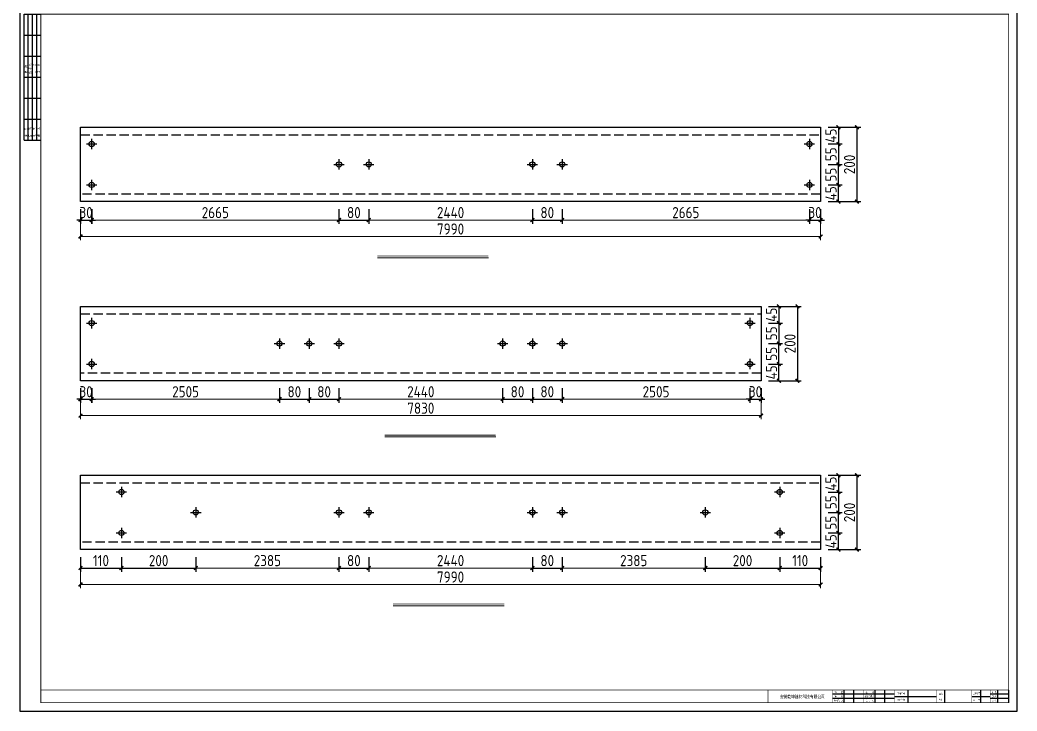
# Model space of a CAD drawing. Extents: x -196983 to 471790, y -783661 to 190401.
# Drawn here: x -40893 to -14082, y -111970 to -93386 of the extents above; entities that cross this region are included whole.
import ezdxf

# ---------------------------------------------------------------- set-up
doc = ezdxf.new("R2010")
doc.units = 0
doc.header["$LTSCALE"] = 1000
doc.header["$MEASUREMENT"] = 0
doc.linetypes.add('DASH', pattern=[0.35, 0.25, -0.1])
doc.layers.add('_TCH_MASK', color=7, linetype='Continuous')
doc.layers.add('PUB_TITLE', color=4, linetype='Continuous')
doc.styles.get("Standard").update_dxf_attribs({"font": 'gbenor.shx', "bigfont": 'gbcbig.shx'})
doc.styles.add('图框', font='')
doc.styles.get('图框').set_extended_font_data('SimSun')
doc.dimstyles.get("Standard").update_dxf_attribs({"dimscale": 100, "dimtxt": 3.5, "dimasz": 1, "dimexe": 2.5, "dimexo": 3, "dimgap": 1.5, "dimtad": 1, "dimdec": 0, "dimzin": 0, "dimdsep": 46, "dimtxsty": 'Standard', "dimblk": 'ARCHTICK', "dimcen": 0.09, "dimadec": 0, "dimazin": 0, "dimtfac": 1, "dimtdec": 0, "dimtix": 1, "dimtmove": 2, "dimatfit": 3, "dimfxl": 1, "dimtolj": 1, "dimtzin": 0, "dimarcsym": 0})

# ---------------------------------------------------------------- blocks, each defined once
blk = doc.blocks.new('_ArchTick')
at = {"color": 0, "linetype": 'ByBlock', "const_width": 0.4}
blk.add_lwpolyline([(-0.5, -0.5), (0.5, 0.5)], dxfattribs=at)
blk = doc.blocks.new('*D674')
at = {"layer": '_TCH_MASK', "color": 0, "lineweight": -2}
for p, q in [((-39264, -98472), (-39264, -98867)), ((-38964, -98472), (-38964, -98867)), ((-39264, -98767), (-39364, -98767)), ((-39264, -98767), (-38964, -98767)), ((-38964, -98767), (-38864, -98767))]:
    blk.add_line(p, q, dxfattribs=at)
at = {"layer": 'Defpoints', "color": 0}
for p in [(-39264, -98272), (-38964, -98272), (-38964, -98767)]:
    blk.add_point(p, dxfattribs=at)
at = {"layer": '_TCH_MASK', "color": 0, "lineweight": -2, "xscale": 100, "yscale": 100, "zscale": 100}
blk.add_blockref('_ArchTick', (-39264, -98767), dxfattribs=at)
at = {"layer": '_TCH_MASK', "color": 0, "lineweight": -2, "xscale": 100, "yscale": 100, "zscale": 100, "rotation": 180}
blk.add_blockref('_ArchTick', (-38964, -98767), dxfattribs=at)
at = {"layer": '_TCH_MASK', "color": 0, "lineweight": 15, "insert": (-39114, -98567), "char_height": 300, "attachment_point": 5}
blk.add_mtext('\\A1;30', dxfattribs=at)
blk = doc.blocks.new('*D675')
at = {"layer": '_TCH_MASK', "color": 0, "lineweight": -2}
for p, q in [((-32314, -98472), (-32314, -98867)), ((-31514, -98472), (-31514, -98867)), ((-32314, -98767), (-31514, -98767))]:
    blk.add_line(p, q, dxfattribs=at)
at = {"layer": 'Defpoints', "color": 0}
for p in [(-32314, -98272), (-31514, -98272), (-31514, -98767)]:
    blk.add_point(p, dxfattribs=at)
at = {"layer": '_TCH_MASK', "color": 0, "lineweight": -2, "xscale": 100, "yscale": 100, "zscale": 100, "rotation": 180}
blk.add_blockref('_ArchTick', (-32314, -98767), dxfattribs=at)
at = {"layer": '_TCH_MASK', "color": 0, "lineweight": -2, "xscale": 100, "yscale": 100, "zscale": 100}
blk.add_blockref('_ArchTick', (-31514, -98767), dxfattribs=at)
at = {"layer": '_TCH_MASK', "color": 0, "lineweight": 15, "insert": (-31914, -98567), "char_height": 300, "attachment_point": 5}
blk.add_mtext('\\A1;80', dxfattribs=at)
blk = doc.blocks.new('*D676')
at = {"layer": '_TCH_MASK', "color": 0, "lineweight": -2}
for p, q in [((-27114, -98472), (-27114, -98867)), ((-26314, -98472), (-26314, -98867)), ((-27114, -98767), (-26314, -98767))]:
    blk.add_line(p, q, dxfattribs=at)
at = {"layer": 'Defpoints', "color": 0}
for p in [(-27114, -98272), (-26314, -98272), (-26314, -98767)]:
    blk.add_point(p, dxfattribs=at)
at = {"layer": '_TCH_MASK', "color": 0, "lineweight": -2, "xscale": 100, "yscale": 100, "zscale": 100, "rotation": 180}
blk.add_blockref('_ArchTick', (-27114, -98767), dxfattribs=at)
at = {"layer": '_TCH_MASK', "color": 0, "lineweight": -2, "xscale": 100, "yscale": 100, "zscale": 100}
blk.add_blockref('_ArchTick', (-26314, -98767), dxfattribs=at)
at = {"layer": '_TCH_MASK', "color": 0, "lineweight": 15, "insert": (-26714, -98567), "char_height": 300, "attachment_point": 5}
blk.add_mtext('\\A1;80', dxfattribs=at)
blk = doc.blocks.new('*D677')
at = {"layer": '_TCH_MASK', "color": 0, "lineweight": -2}
for p, q in [((-19664, -98472), (-19664, -98867)), ((-19364, -98472), (-19364, -98867)), ((-19664, -98767), (-19764, -98767)), ((-19664, -98767), (-19364, -98767)), ((-19364, -98767), (-19264, -98767))]:
    blk.add_line(p, q, dxfattribs=at)
at = {"layer": 'Defpoints', "color": 0}
for p in [(-19664, -98272), (-19364, -98272), (-19364, -98767)]:
    blk.add_point(p, dxfattribs=at)
at = {"layer": '_TCH_MASK', "color": 0, "lineweight": -2, "xscale": 100, "yscale": 100, "zscale": 100}
blk.add_blockref('_ArchTick', (-19664, -98767), dxfattribs=at)
at = {"layer": '_TCH_MASK', "color": 0, "lineweight": -2, "xscale": 100, "yscale": 100, "zscale": 100, "rotation": 180}
blk.add_blockref('_ArchTick', (-19364, -98767), dxfattribs=at)
at = {"layer": '_TCH_MASK', "color": 0, "lineweight": 15, "insert": (-19514, -98567), "char_height": 300, "attachment_point": 5}
blk.add_mtext('\\A1;30', dxfattribs=at)
blk = doc.blocks.new('*D573')
at = {"layer": '_TCH_MASK', "color": 0, "lineweight": -2}
for p, q in [((-19164, -97822), (-18786, -97822)), ((-18886, -98272), (-18886, -97822)), ((-19164, -98272), (-18786, -98272))]:
    blk.add_line(p, q, dxfattribs=at)
at = {"layer": 'Defpoints', "color": 0}
for p in [(-19364, -97822), (-18886, -97822), (-19364, -98272)]:
    blk.add_point(p, dxfattribs=at)
at = {"layer": '_TCH_MASK', "color": 0, "lineweight": -2, "xscale": 100, "yscale": 100, "zscale": 100}
for p, rotation in [((-18886, -97822), 90), ((-18886, -98272), 270)]:
    blk.add_blockref('_ArchTick', p, dxfattribs=dict(at, rotation=rotation))
at = {"layer": '_TCH_MASK', "color": 0, "lineweight": 15, "insert": (-19086, -98047), "char_height": 300, "attachment_point": 5, "rotation": 90}
blk.add_mtext('\\A1;45', dxfattribs=at)
blk = doc.blocks.new('*D678')
at = {"layer": '_TCH_MASK', "color": 0, "lineweight": -2}
for p, q in [((-19164, -97272), (-18786, -97272)), ((-18886, -97822), (-18886, -97272)), ((-19164, -97822), (-18786, -97822))]:
    blk.add_line(p, q, dxfattribs=at)
at = {"layer": 'Defpoints', "color": 0}
for p in [(-19364, -97272), (-18886, -97272), (-19364, -97822)]:
    blk.add_point(p, dxfattribs=at)
at = {"layer": '_TCH_MASK', "color": 0, "lineweight": -2, "xscale": 100, "yscale": 100, "zscale": 100}
for p, rotation in [((-18886, -97272), 90), ((-18886, -97822), 270)]:
    blk.add_blockref('_ArchTick', p, dxfattribs=dict(at, rotation=rotation))
at = {"layer": '_TCH_MASK', "color": 0, "lineweight": 15, "insert": (-19086, -97547), "char_height": 300, "attachment_point": 5, "rotation": 90}
blk.add_mtext('\\A1;55', dxfattribs=at)
blk = doc.blocks.new('*D574')
at = {"layer": '_TCH_MASK', "color": 0, "lineweight": -2}
for p, q in [((-19164, -96272), (-18786, -96272)), ((-18886, -96272), (-18886, -96722)), ((-19164, -96722), (-18786, -96722))]:
    blk.add_line(p, q, dxfattribs=at)
at = {"layer": 'Defpoints', "color": 0}
for p in [(-19364, -96272), (-19364, -96722), (-18886, -96722)]:
    blk.add_point(p, dxfattribs=at)
at = {"layer": '_TCH_MASK', "color": 0, "lineweight": -2, "xscale": 100, "yscale": 100, "zscale": 100}
for p, rotation in [((-18886, -96272), 90), ((-18886, -96722), 270)]:
    blk.add_blockref('_ArchTick', p, dxfattribs=dict(at, rotation=rotation))
at = {"layer": '_TCH_MASK', "color": 0, "lineweight": 15, "insert": (-19086, -96497), "char_height": 300, "attachment_point": 5, "rotation": 90}
blk.add_mtext('\\A1;45', dxfattribs=at)
blk = doc.blocks.new('*D575')
at = {"layer": '_TCH_MASK', "color": 0, "lineweight": -2}
for p, q in [((-19164, -96722), (-18786, -96722)), ((-18886, -96722), (-18886, -97272)), ((-19164, -97272), (-18786, -97272))]:
    blk.add_line(p, q, dxfattribs=at)
at = {"layer": 'Defpoints', "color": 0}
for p in [(-19364, -96722), (-19364, -97272), (-18886, -97272)]:
    blk.add_point(p, dxfattribs=at)
at = {"layer": '_TCH_MASK', "color": 0, "lineweight": -2, "xscale": 100, "yscale": 100, "zscale": 100}
for p, rotation in [((-18886, -96722), 90), ((-18886, -97272), 270)]:
    blk.add_blockref('_ArchTick', p, dxfattribs=dict(at, rotation=rotation))
at = {"layer": '_TCH_MASK', "color": 0, "lineweight": 15, "insert": (-19086, -96997), "char_height": 300, "attachment_point": 5, "rotation": 90}
blk.add_mtext('\\A1;55', dxfattribs=at)
blk = doc.blocks.new('*D679')
at = {"layer": '_TCH_MASK', "color": 0, "lineweight": -2}
for p, q in [((-19164, -96272), (-18287, -96272)), ((-18387, -96272), (-18387, -98272)), ((-19164, -98272), (-18287, -98272))]:
    blk.add_line(p, q, dxfattribs=at)
at = {"layer": 'Defpoints', "color": 0}
for p in [(-19364, -96272), (-19364, -98272), (-18387, -98272)]:
    blk.add_point(p, dxfattribs=at)
at = {"layer": '_TCH_MASK', "color": 0, "lineweight": -2, "xscale": 100, "yscale": 100, "zscale": 100}
for p, rotation in [((-18387, -96272), 90), ((-18387, -98272), 270)]:
    blk.add_blockref('_ArchTick', p, dxfattribs=dict(at, rotation=rotation))
at = {"layer": '_TCH_MASK', "color": 0, "lineweight": 15, "insert": (-18587, -97272), "char_height": 300, "attachment_point": 5, "rotation": 90}
blk.add_mtext('\\A1;200', dxfattribs=at)
blk = doc.blocks.new('*D680')
at = {"layer": '_TCH_MASK', "color": 0, "lineweight": -2}
for p, q in [((-39264, -103289), (-39264, -103684)), ((-38964, -103289), (-38964, -103684)), ((-39264, -103584), (-39364, -103584)), ((-39264, -103584), (-38964, -103584)), ((-38964, -103584), (-38864, -103584))]:
    blk.add_line(p, q, dxfattribs=at)
at = {"layer": 'Defpoints', "color": 0}
for p in [(-39264, -103089), (-38964, -103089), (-38964, -103584)]:
    blk.add_point(p, dxfattribs=at)
at = {"layer": '_TCH_MASK', "color": 0, "lineweight": -2, "xscale": 100, "yscale": 100, "zscale": 100}
blk.add_blockref('_ArchTick', (-39264, -103584), dxfattribs=at)
at = {"layer": '_TCH_MASK', "color": 0, "lineweight": -2, "xscale": 100, "yscale": 100, "zscale": 100, "rotation": 180}
blk.add_blockref('_ArchTick', (-38964, -103584), dxfattribs=at)
at = {"layer": '_TCH_MASK', "color": 0, "lineweight": 15, "insert": (-39114, -103384), "char_height": 300, "attachment_point": 5}
blk.add_mtext('\\A1;30', dxfattribs=at)
blk = doc.blocks.new('*D681')
at = {"layer": '_TCH_MASK', "color": 0, "lineweight": -2}
for p, q in [((-33114, -103289), (-33114, -103684)), ((-32314, -103289), (-32314, -103684)), ((-33114, -103584), (-32314, -103584))]:
    blk.add_line(p, q, dxfattribs=at)
at = {"layer": 'Defpoints', "color": 0}
for p in [(-33114, -103089), (-32314, -103089), (-32314, -103584)]:
    blk.add_point(p, dxfattribs=at)
at = {"layer": '_TCH_MASK', "color": 0, "lineweight": -2, "xscale": 100, "yscale": 100, "zscale": 100, "rotation": 180}
blk.add_blockref('_ArchTick', (-33114, -103584), dxfattribs=at)
at = {"layer": '_TCH_MASK', "color": 0, "lineweight": -2, "xscale": 100, "yscale": 100, "zscale": 100}
blk.add_blockref('_ArchTick', (-32314, -103584), dxfattribs=at)
at = {"layer": '_TCH_MASK', "color": 0, "lineweight": 15, "insert": (-32714, -103384), "char_height": 300, "attachment_point": 5}
blk.add_mtext('\\A1;80', dxfattribs=at)
blk = doc.blocks.new('*D682')
at = {"layer": '_TCH_MASK', "color": 0, "lineweight": -2}
for p, q in [((-27914, -103289), (-27914, -103684)), ((-27114, -103289), (-27114, -103684)), ((-27914, -103584), (-27114, -103584))]:
    blk.add_line(p, q, dxfattribs=at)
at = {"layer": 'Defpoints', "color": 0}
for p in [(-27914, -103089), (-27114, -103089), (-27114, -103584)]:
    blk.add_point(p, dxfattribs=at)
at = {"layer": '_TCH_MASK', "color": 0, "lineweight": -2, "xscale": 100, "yscale": 100, "zscale": 100, "rotation": 180}
blk.add_blockref('_ArchTick', (-27914, -103584), dxfattribs=at)
at = {"layer": '_TCH_MASK', "color": 0, "lineweight": -2, "xscale": 100, "yscale": 100, "zscale": 100}
blk.add_blockref('_ArchTick', (-27114, -103584), dxfattribs=at)
at = {"layer": '_TCH_MASK', "color": 0, "lineweight": 15, "insert": (-27514, -103384), "char_height": 300, "attachment_point": 5}
blk.add_mtext('\\A1;80', dxfattribs=at)
blk = doc.blocks.new('*D683')
at = {"layer": '_TCH_MASK', "color": 0, "lineweight": -2}
for p, q in [((-21264, -103289), (-21264, -103684)), ((-20964, -103289), (-20964, -103684)), ((-21264, -103584), (-21364, -103584)), ((-21264, -103584), (-20964, -103584)), ((-20964, -103584), (-20864, -103584))]:
    blk.add_line(p, q, dxfattribs=at)
at = {"layer": 'Defpoints', "color": 0}
for p in [(-21264, -103089), (-20964, -103089), (-20964, -103584)]:
    blk.add_point(p, dxfattribs=at)
at = {"layer": '_TCH_MASK', "color": 0, "lineweight": -2, "xscale": 100, "yscale": 100, "zscale": 100}
blk.add_blockref('_ArchTick', (-21264, -103584), dxfattribs=at)
at = {"layer": '_TCH_MASK', "color": 0, "lineweight": -2, "xscale": 100, "yscale": 100, "zscale": 100, "rotation": 180}
blk.add_blockref('_ArchTick', (-20964, -103584), dxfattribs=at)
at = {"layer": '_TCH_MASK', "color": 0, "lineweight": 15, "insert": (-21114, -103384), "char_height": 300, "attachment_point": 5}
blk.add_mtext('\\A1;30', dxfattribs=at)
blk = doc.blocks.new('*D576')
at = {"layer": '_TCH_MASK', "color": 0, "lineweight": -2}
for p, q in [((-20764, -102639), (-20386, -102639)), ((-20486, -103089), (-20486, -102639)), ((-20764, -103089), (-20386, -103089))]:
    blk.add_line(p, q, dxfattribs=at)
at = {"layer": 'Defpoints', "color": 0}
for p in [(-20964, -102639), (-20486, -102639), (-20964, -103089)]:
    blk.add_point(p, dxfattribs=at)
at = {"layer": '_TCH_MASK', "color": 0, "lineweight": -2, "xscale": 100, "yscale": 100, "zscale": 100}
for p, rotation in [((-20486, -102639), 90), ((-20486, -103089), 270)]:
    blk.add_blockref('_ArchTick', p, dxfattribs=dict(at, rotation=rotation))
at = {"layer": '_TCH_MASK', "color": 0, "lineweight": 15, "insert": (-20686, -102864), "char_height": 300, "attachment_point": 5, "rotation": 90}
blk.add_mtext('\\A1;45', dxfattribs=at)
blk = doc.blocks.new('*D684')
at = {"layer": '_TCH_MASK', "color": 0, "lineweight": -2}
for p, q in [((-20764, -102089), (-20386, -102089)), ((-20486, -102639), (-20486, -102089)), ((-20764, -102639), (-20386, -102639))]:
    blk.add_line(p, q, dxfattribs=at)
at = {"layer": 'Defpoints', "color": 0}
for p in [(-20964, -102089), (-20486, -102089), (-20964, -102639)]:
    blk.add_point(p, dxfattribs=at)
at = {"layer": '_TCH_MASK', "color": 0, "lineweight": -2, "xscale": 100, "yscale": 100, "zscale": 100}
for p, rotation in [((-20486, -102089), 90), ((-20486, -102639), 270)]:
    blk.add_blockref('_ArchTick', p, dxfattribs=dict(at, rotation=rotation))
at = {"layer": '_TCH_MASK', "color": 0, "lineweight": 15, "insert": (-20686, -102364), "char_height": 300, "attachment_point": 5, "rotation": 90}
blk.add_mtext('\\A1;55', dxfattribs=at)
blk = doc.blocks.new('*D577')
at = {"layer": '_TCH_MASK', "color": 0, "lineweight": -2}
for p, q in [((-20764, -101089), (-20386, -101089)), ((-20486, -101089), (-20486, -101539)), ((-20764, -101539), (-20386, -101539))]:
    blk.add_line(p, q, dxfattribs=at)
at = {"layer": 'Defpoints', "color": 0}
for p in [(-20964, -101089), (-20964, -101539), (-20486, -101539)]:
    blk.add_point(p, dxfattribs=at)
at = {"layer": '_TCH_MASK', "color": 0, "lineweight": -2, "xscale": 100, "yscale": 100, "zscale": 100}
for p, rotation in [((-20486, -101089), 90), ((-20486, -101539), 270)]:
    blk.add_blockref('_ArchTick', p, dxfattribs=dict(at, rotation=rotation))
at = {"layer": '_TCH_MASK', "color": 0, "lineweight": 15, "insert": (-20686, -101314), "char_height": 300, "attachment_point": 5, "rotation": 90}
blk.add_mtext('\\A1;45', dxfattribs=at)
blk = doc.blocks.new('*D578')
at = {"layer": '_TCH_MASK', "color": 0, "lineweight": -2}
for p, q in [((-20764, -101539), (-20386, -101539)), ((-20486, -101539), (-20486, -102089)), ((-20764, -102089), (-20386, -102089))]:
    blk.add_line(p, q, dxfattribs=at)
at = {"layer": 'Defpoints', "color": 0}
for p in [(-20964, -101539), (-20964, -102089), (-20486, -102089)]:
    blk.add_point(p, dxfattribs=at)
at = {"layer": '_TCH_MASK', "color": 0, "lineweight": -2, "xscale": 100, "yscale": 100, "zscale": 100}
for p, rotation in [((-20486, -101539), 90), ((-20486, -102089), 270)]:
    blk.add_blockref('_ArchTick', p, dxfattribs=dict(at, rotation=rotation))
at = {"layer": '_TCH_MASK', "color": 0, "lineweight": 15, "insert": (-20686, -101814), "char_height": 300, "attachment_point": 5, "rotation": 90}
blk.add_mtext('\\A1;55', dxfattribs=at)
blk = doc.blocks.new('*D685')
at = {"layer": '_TCH_MASK', "color": 0, "lineweight": -2}
for p, q in [((-20764, -101089), (-19887, -101089)), ((-19987, -101089), (-19987, -103089)), ((-20764, -103089), (-19887, -103089))]:
    blk.add_line(p, q, dxfattribs=at)
at = {"layer": 'Defpoints', "color": 0}
for p in [(-20964, -101089), (-20964, -103089), (-19987, -103089)]:
    blk.add_point(p, dxfattribs=at)
at = {"layer": '_TCH_MASK', "color": 0, "lineweight": -2, "xscale": 100, "yscale": 100, "zscale": 100}
for p, rotation in [((-19987, -101089), 90), ((-19987, -103089), 270)]:
    blk.add_blockref('_ArchTick', p, dxfattribs=dict(at, rotation=rotation))
at = {"layer": '_TCH_MASK', "color": 0, "lineweight": 15, "insert": (-20187, -102089), "char_height": 300, "attachment_point": 5, "rotation": 90}
blk.add_mtext('\\A1;200', dxfattribs=at)
blk = doc.blocks.new('*D686')
at = {"layer": '_TCH_MASK', "color": 0, "lineweight": -2}
for p, q in [((-39264, -107830), (-39264, -108225)), ((-38164, -107830), (-38164, -108225)), ((-39264, -108125), (-38164, -108125))]:
    blk.add_line(p, q, dxfattribs=at)
at = {"layer": 'Defpoints', "color": 0}
for p in [(-39264, -107630), (-38164, -107630), (-38164, -108125)]:
    blk.add_point(p, dxfattribs=at)
at = {"layer": '_TCH_MASK', "color": 0, "lineweight": -2, "xscale": 100, "yscale": 100, "zscale": 100, "rotation": 180}
blk.add_blockref('_ArchTick', (-39264, -108125), dxfattribs=at)
at = {"layer": '_TCH_MASK', "color": 0, "lineweight": -2, "xscale": 100, "yscale": 100, "zscale": 100}
blk.add_blockref('_ArchTick', (-38164, -108125), dxfattribs=at)
at = {"layer": '_TCH_MASK', "color": 0, "lineweight": 15, "insert": (-38714, -107925), "char_height": 300, "attachment_point": 5}
blk.add_mtext('\\A1;110', dxfattribs=at)
blk = doc.blocks.new('*D687')
at = {"layer": '_TCH_MASK', "color": 0, "lineweight": -2}
for p, q in [((-38164, -107830), (-38164, -108225)), ((-36164, -107830), (-36164, -108225)), ((-38164, -108125), (-36164, -108125))]:
    blk.add_line(p, q, dxfattribs=at)
at = {"layer": 'Defpoints', "color": 0}
for p in [(-38164, -107630), (-36164, -107630), (-36164, -108125)]:
    blk.add_point(p, dxfattribs=at)
at = {"layer": '_TCH_MASK', "color": 0, "lineweight": -2, "xscale": 100, "yscale": 100, "zscale": 100, "rotation": 180}
blk.add_blockref('_ArchTick', (-38164, -108125), dxfattribs=at)
at = {"layer": '_TCH_MASK', "color": 0, "lineweight": -2, "xscale": 100, "yscale": 100, "zscale": 100}
blk.add_blockref('_ArchTick', (-36164, -108125), dxfattribs=at)
at = {"layer": '_TCH_MASK', "color": 0, "lineweight": 15, "insert": (-37164, -107925), "char_height": 300, "attachment_point": 5}
blk.add_mtext('\\A1;200', dxfattribs=at)
blk = doc.blocks.new('*D688')
at = {"layer": '_TCH_MASK', "color": 0, "lineweight": -2}
for p, q in [((-32314, -107830), (-32314, -108225)), ((-31514, -107830), (-31514, -108225)), ((-32314, -108125), (-31514, -108125))]:
    blk.add_line(p, q, dxfattribs=at)
at = {"layer": 'Defpoints', "color": 0}
for p in [(-32314, -107630), (-31514, -107630), (-31514, -108125)]:
    blk.add_point(p, dxfattribs=at)
at = {"layer": '_TCH_MASK', "color": 0, "lineweight": -2, "xscale": 100, "yscale": 100, "zscale": 100, "rotation": 180}
blk.add_blockref('_ArchTick', (-32314, -108125), dxfattribs=at)
at = {"layer": '_TCH_MASK', "color": 0, "lineweight": -2, "xscale": 100, "yscale": 100, "zscale": 100}
blk.add_blockref('_ArchTick', (-31514, -108125), dxfattribs=at)
at = {"layer": '_TCH_MASK', "color": 0, "lineweight": 15, "insert": (-31914, -107925), "char_height": 300, "attachment_point": 5}
blk.add_mtext('\\A1;80', dxfattribs=at)
blk = doc.blocks.new('*D689')
at = {"layer": '_TCH_MASK', "color": 0, "lineweight": -2}
for p, q in [((-27114, -107830), (-27114, -108225)), ((-26314, -107830), (-26314, -108225)), ((-27114, -108125), (-26314, -108125))]:
    blk.add_line(p, q, dxfattribs=at)
at = {"layer": 'Defpoints', "color": 0}
for p in [(-27114, -107630), (-26314, -107630), (-26314, -108125)]:
    blk.add_point(p, dxfattribs=at)
at = {"layer": '_TCH_MASK', "color": 0, "lineweight": -2, "xscale": 100, "yscale": 100, "zscale": 100, "rotation": 180}
blk.add_blockref('_ArchTick', (-27114, -108125), dxfattribs=at)
at = {"layer": '_TCH_MASK', "color": 0, "lineweight": -2, "xscale": 100, "yscale": 100, "zscale": 100}
blk.add_blockref('_ArchTick', (-26314, -108125), dxfattribs=at)
at = {"layer": '_TCH_MASK', "color": 0, "lineweight": 15, "insert": (-26714, -107925), "char_height": 300, "attachment_point": 5}
blk.add_mtext('\\A1;80', dxfattribs=at)
blk = doc.blocks.new('*D690')
at = {"layer": '_TCH_MASK', "color": 0, "lineweight": -2}
for p, q in [((-22464, -107830), (-22464, -108225)), ((-20464, -107830), (-20464, -108225)), ((-22464, -108125), (-20464, -108125))]:
    blk.add_line(p, q, dxfattribs=at)
at = {"layer": 'Defpoints', "color": 0}
for p in [(-22464, -107630), (-20464, -107630), (-20464, -108125)]:
    blk.add_point(p, dxfattribs=at)
at = {"layer": '_TCH_MASK', "color": 0, "lineweight": -2, "xscale": 100, "yscale": 100, "zscale": 100, "rotation": 180}
blk.add_blockref('_ArchTick', (-22464, -108125), dxfattribs=at)
at = {"layer": '_TCH_MASK', "color": 0, "lineweight": -2, "xscale": 100, "yscale": 100, "zscale": 100}
blk.add_blockref('_ArchTick', (-20464, -108125), dxfattribs=at)
at = {"layer": '_TCH_MASK', "color": 0, "lineweight": 15, "insert": (-21464, -107925), "char_height": 300, "attachment_point": 5}
blk.add_mtext('\\A1;200', dxfattribs=at)
blk = doc.blocks.new('*D691')
at = {"layer": '_TCH_MASK', "color": 0, "lineweight": -2}
for p, q in [((-20464, -107830), (-20464, -108225)), ((-19364, -107830), (-19364, -108225)), ((-20464, -108125), (-19364, -108125))]:
    blk.add_line(p, q, dxfattribs=at)
at = {"layer": 'Defpoints', "color": 0}
for p in [(-20464, -107630), (-19364, -107630), (-19364, -108125)]:
    blk.add_point(p, dxfattribs=at)
at = {"layer": '_TCH_MASK', "color": 0, "lineweight": -2, "xscale": 100, "yscale": 100, "zscale": 100, "rotation": 180}
blk.add_blockref('_ArchTick', (-20464, -108125), dxfattribs=at)
at = {"layer": '_TCH_MASK', "color": 0, "lineweight": -2, "xscale": 100, "yscale": 100, "zscale": 100}
blk.add_blockref('_ArchTick', (-19364, -108125), dxfattribs=at)
at = {"layer": '_TCH_MASK', "color": 0, "lineweight": 15, "insert": (-19914, -107925), "char_height": 300, "attachment_point": 5}
blk.add_mtext('\\A1;110', dxfattribs=at)
blk = doc.blocks.new('*D579')
at = {"layer": '_TCH_MASK', "color": 0, "lineweight": -2}
for p, q in [((-19164, -107180), (-18786, -107180)), ((-18886, -107630), (-18886, -107180)), ((-19164, -107630), (-18786, -107630))]:
    blk.add_line(p, q, dxfattribs=at)
at = {"layer": 'Defpoints', "color": 0}
for p in [(-19364, -107180), (-18886, -107180), (-19364, -107630)]:
    blk.add_point(p, dxfattribs=at)
at = {"layer": '_TCH_MASK', "color": 0, "lineweight": -2, "xscale": 100, "yscale": 100, "zscale": 100}
for p, rotation in [((-18886, -107180), 90), ((-18886, -107630), 270)]:
    blk.add_blockref('_ArchTick', p, dxfattribs=dict(at, rotation=rotation))
at = {"layer": '_TCH_MASK', "color": 0, "lineweight": 15, "insert": (-19086, -107405), "char_height": 300, "attachment_point": 5, "rotation": 90}
blk.add_mtext('\\A1;45', dxfattribs=at)
blk = doc.blocks.new('*D692')
at = {"layer": '_TCH_MASK', "color": 0, "lineweight": -2}
for p, q in [((-19164, -106630), (-18786, -106630)), ((-18886, -107180), (-18886, -106630)), ((-19164, -107180), (-18786, -107180))]:
    blk.add_line(p, q, dxfattribs=at)
at = {"layer": 'Defpoints', "color": 0}
for p in [(-19364, -106630), (-18886, -106630), (-19364, -107180)]:
    blk.add_point(p, dxfattribs=at)
at = {"layer": '_TCH_MASK', "color": 0, "lineweight": -2, "xscale": 100, "yscale": 100, "zscale": 100}
for p, rotation in [((-18886, -106630), 90), ((-18886, -107180), 270)]:
    blk.add_blockref('_ArchTick', p, dxfattribs=dict(at, rotation=rotation))
at = {"layer": '_TCH_MASK', "color": 0, "lineweight": 15, "insert": (-19086, -106905), "char_height": 300, "attachment_point": 5, "rotation": 90}
blk.add_mtext('\\A1;55', dxfattribs=at)
blk = doc.blocks.new('*D580')
at = {"layer": '_TCH_MASK', "color": 0, "lineweight": -2}
for p, q in [((-19164, -105630), (-18786, -105630)), ((-18886, -105630), (-18886, -106080)), ((-19164, -106080), (-18786, -106080))]:
    blk.add_line(p, q, dxfattribs=at)
at = {"layer": 'Defpoints', "color": 0}
for p in [(-19364, -105630), (-19364, -106080), (-18886, -106080)]:
    blk.add_point(p, dxfattribs=at)
at = {"layer": '_TCH_MASK', "color": 0, "lineweight": -2, "xscale": 100, "yscale": 100, "zscale": 100}
for p, rotation in [((-18886, -105630), 90), ((-18886, -106080), 270)]:
    blk.add_blockref('_ArchTick', p, dxfattribs=dict(at, rotation=rotation))
at = {"layer": '_TCH_MASK', "color": 0, "lineweight": 15, "insert": (-19086, -105855), "char_height": 300, "attachment_point": 5, "rotation": 90}
blk.add_mtext('\\A1;45', dxfattribs=at)
blk = doc.blocks.new('*D581')
at = {"layer": '_TCH_MASK', "color": 0, "lineweight": -2}
for p, q in [((-19164, -106080), (-18786, -106080)), ((-18886, -106080), (-18886, -106630)), ((-19164, -106630), (-18786, -106630))]:
    blk.add_line(p, q, dxfattribs=at)
at = {"layer": 'Defpoints', "color": 0}
for p in [(-19364, -106080), (-19364, -106630), (-18886, -106630)]:
    blk.add_point(p, dxfattribs=at)
at = {"layer": '_TCH_MASK', "color": 0, "lineweight": -2, "xscale": 100, "yscale": 100, "zscale": 100}
for p, rotation in [((-18886, -106080), 90), ((-18886, -106630), 270)]:
    blk.add_blockref('_ArchTick', p, dxfattribs=dict(at, rotation=rotation))
at = {"layer": '_TCH_MASK', "color": 0, "lineweight": 15, "insert": (-19086, -106355), "char_height": 300, "attachment_point": 5, "rotation": 90}
blk.add_mtext('\\A1;55', dxfattribs=at)
blk = doc.blocks.new('*D693')
at = {"layer": '_TCH_MASK', "color": 0, "lineweight": -2}
for p, q in [((-19164, -105630), (-18287, -105630)), ((-18387, -105630), (-18387, -107630)), ((-19164, -107630), (-18287, -107630))]:
    blk.add_line(p, q, dxfattribs=at)
at = {"layer": 'Defpoints', "color": 0}
for p in [(-19364, -105630), (-19364, -107630), (-18387, -107630)]:
    blk.add_point(p, dxfattribs=at)
at = {"layer": '_TCH_MASK', "color": 0, "lineweight": -2, "xscale": 100, "yscale": 100, "zscale": 100}
for p, rotation in [((-18387, -105630), 90), ((-18387, -107630), 270)]:
    blk.add_blockref('_ArchTick', p, dxfattribs=dict(at, rotation=rotation))
at = {"layer": '_TCH_MASK', "color": 0, "lineweight": 15, "insert": (-18587, -106630), "char_height": 300, "attachment_point": 5, "rotation": 90}
blk.add_mtext('\\A1;200', dxfattribs=at)
blk = doc.blocks.new('*D582')
at = {"layer": '_TCH_MASK', "color": 0, "lineweight": -2}
for p, q in [((-33914, -103289), (-33914, -103684)), ((-33114, -103289), (-33114, -103684)), ((-33914, -103584), (-33114, -103584))]:
    blk.add_line(p, q, dxfattribs=at)
at = {"layer": 'Defpoints', "color": 0}
for p in [(-33914, -103089), (-33114, -103089), (-33114, -103584)]:
    blk.add_point(p, dxfattribs=at)
at = {"layer": '_TCH_MASK', "color": 0, "lineweight": -2, "xscale": 100, "yscale": 100, "zscale": 100, "rotation": 180}
blk.add_blockref('_ArchTick', (-33914, -103584), dxfattribs=at)
at = {"layer": '_TCH_MASK', "color": 0, "lineweight": -2, "xscale": 100, "yscale": 100, "zscale": 100}
blk.add_blockref('_ArchTick', (-33114, -103584), dxfattribs=at)
at = {"layer": '_TCH_MASK', "color": 0, "lineweight": 15, "insert": (-33514, -103384), "char_height": 300, "attachment_point": 5}
blk.add_mtext('\\A1;80', dxfattribs=at)
blk = doc.blocks.new('*D583')
at = {"layer": '_TCH_MASK', "color": 0, "lineweight": -2}
for p, q in [((-27114, -103289), (-27114, -103684)), ((-26314, -103289), (-26314, -103684)), ((-27114, -103584), (-26314, -103584))]:
    blk.add_line(p, q, dxfattribs=at)
at = {"layer": 'Defpoints', "color": 0}
for p in [(-27114, -103089), (-26314, -103089), (-26314, -103584)]:
    blk.add_point(p, dxfattribs=at)
at = {"layer": '_TCH_MASK', "color": 0, "lineweight": -2, "xscale": 100, "yscale": 100, "zscale": 100, "rotation": 180}
blk.add_blockref('_ArchTick', (-27114, -103584), dxfattribs=at)
at = {"layer": '_TCH_MASK', "color": 0, "lineweight": -2, "xscale": 100, "yscale": 100, "zscale": 100}
blk.add_blockref('_ArchTick', (-26314, -103584), dxfattribs=at)
at = {"layer": '_TCH_MASK', "color": 0, "lineweight": 15, "insert": (-26714, -103384), "char_height": 300, "attachment_point": 5}
blk.add_mtext('\\A1;80', dxfattribs=at)
blk = doc.blocks.new('$titleblk$00000095')
for p, q in [((-150, 20), (-150, 0)), ((-150, 20), (0, 20)), ((-150, 15), (-75, 15)), ((-125, 20), (-125, 0)), ((-100, 20), (-100, 0)), ((-75, 20), (-75, 0)), ((-75, 20), (-75, 0)), ((-75, 15), (0, 15)), ((-50, 20), (-50, 0)), ((-25, 20), (-25, 0)), ((0, 20), (0, 0)), ((-150, 10), (-75, 10)), ((-150, 5), (-75, 5)), ((-75, 10), (0, 10)), ((-75, 5), (0, 5))]:
    blk.add_line(p, q)
at = {"width": 0.8}
for s, p in [('建   筑', (-146.4, 15.6)), ('结   构', (-146.4, 10.9)), ('给 排 水', (-71, 10.9)), ('暖  通', (-70.3, 15.7)), ('通   讯', (-146.4, 0.9)), ('电   气', (-146.4, 5.6)), ('工   艺', (-70.3, 6.1)), ('自   控', (-70.3, 1.2))]:
    blk.add_text(s, height=3.51, dxfattribs=at).set_placement(p)
blk = doc.blocks.new('新块')
for p, q in [((-8240, 400), (-8240, 1000)), ((-7780, 400), (-7780, 1000)), ((-6760, 400), (-6760, 1000)), ((-6300, 400), (-6300, 1000)), ((-5200, 400), (-5200, 1000)), ((-3440, 400), (-3440, 1000)), ((-1720, 400), (-1720, 1000)), ((-920, 400), (-920, 1000)), ((-400, 400), (-400, 1000)), ((-5840, 800), (-8800, 800)), ((-5840, 600), (-8800, 600)), ((-5840, 700), (-3840, 700)), ((-2160, 700), (-1280, 700)), ((-400, 800), (-1280, 800)), ((-400, 600), (-1280, 600))]:
    blk.add_line(p, q)
for points, const_width in [([(-11880, 400), (-11880, 1000), (-400, 1000)], 32), ([(-8800, 400), (-8800, 1000)], 20), ([(-7320, 400), (-7320, 1000)], 20), ([(-5840, 400), (-5840, 1000)], 20), ([(-3840, 400), (-3840, 1000)], 20), ([(-2160, 400), (-2160, 1000)], 20), ([(-1280, 400), (-1280, 1000)], 20)]:
    blk.add_lwpolyline(points, dxfattribs=dict(const_width=const_width))
at = {"layer": 'PUB_TITLE'}
blk.add_lwpolyline([(-47560, 0), (0, 0), (0, 33640), (-47560, 33640)], close=True, dxfattribs=at)
at = {"layer": 'PUB_TITLE', "const_width": 40}
blk.add_lwpolyline([(-46560, 400), (-400, 400), (-400, 33240), (-46560, 33240)], close=True, dxfattribs=at)
at = {"layer": 'PUB_TITLE', "const_width": 32}
blk.add_lwpolyline([(-400, 1000), (-46560, 1000)], dxfattribs=at)
at = {"layer": 'PUB_TITLE', "xscale": 40, "yscale": 40, "zscale": 40, "rotation": 90}
blk.add_blockref('$titleblk$00000095', (-46560, 33240), dxfattribs=at)
at = {"style": '图框', "width": 0.8}
for s, height, p in [('安徽乾坤建材科技有限公司', 160, (-11315, 604)), ('项目负责人', 80, (-8739, 457)), ('审    核', 80, (-8702, 659)), ('审    定', 80, (-8701, 854)), ('设计负责人', 80, (-7265, 659)), ('校    对', 80, (-7217, 851)), ('设 计 人', 80, (-7213, 457)), ('项目名称', 80, (-5712, 494)), ('工程名称', 80, (-5712, 794)), ('名称', 80, (-3732, 498)), ('图纸', 80, (-3732, 778)), ('工程编号', 80, (-2112, 803)), ('图   号', 80, (-2098, 504)), ('比 例', 80, (-1211, 457)), ('阶 段', 80, (-1205, 851)), ('日 期', 80, (-1212, 659))]:
    blk.add_text(s, height=height, dxfattribs=at).set_placement(p)
for tag, p in [('审定人', (-8147, 838)), ('校对', (-6621, 837)), ('阶段', (-810, 832)), ('项目负责人', (-8228, 444)), ('审核人', (-8147, 641)), ('设计负责人', (-6745, 649)), ('设计人', (-6659, 447)), ('项目名称', (-5026, 479)), ('工程名称', (-5026, 781)), ('图名', (-3347, 649)), ('图号', (-1657, 502)), ('日期', (-905, 632)), ('比例', (-810, 446))]:
    blk.add_attdef(tag, p, '', height=120)

msp = doc.modelspace()

# ---------------------------------------------------------------- linework, layer by layer
at = {"color": 0}
for p, q in [((-39264.2, -96271.8), (-19364.2, -96271.8)), ((-39264.2, -98271.8), (-39264.2, -96271.8)), ((-19364.2, -96271.8), (-19364.2, -98271.8)), ((-19364.2, -98271.8), (-39264.2, -98271.8)), ((-39264.2, -101088.9), (-20964.2, -101088.9)), ((-39264.2, -103088.9), (-39264.2, -101088.9)), ((-20964.2, -101088.9), (-20964.2, -103088.9)), ((-20964.2, -103088.9), (-39264.2, -103088.9)), ((-39264.2, -105629.8), (-19364.2, -105629.8)), ((-39264.2, -107629.8), (-39264.2, -105629.8)), ((-19364.2, -105629.8), (-19364.2, -107629.8)), ((-19364.2, -107629.8), (-39264.2, -107629.8))]:
    msp.add_line(p, q, dxfattribs=at)
at = {"color": 0, "linetype": 'DASH'}
for p, q in [((-39264.2, -96471.8), (-19364.2, -96471.8)), ((-19364.2, -98071.8), (-39264.2, -98071.8)), ((-39264.2, -101288.9), (-20964.2, -101288.9)), ((-20964.2, -102888.9), (-39264.2, -102888.9)), ((-39264.2, -105829.8), (-19364.2, -105829.8)), ((-19364.2, -107429.8), (-39264.2, -107429.8))]:
    msp.add_line(p, q, dxfattribs=at)
at = {"color": 1}
for p, q in [((-39104.2, -96721.8), (-38824.2, -96721.8)), ((-38964.2, -96581.8), (-38964.2, -96861.8)), ((-19804.2, -96721.8), (-19524.2, -96721.8)), ((-19664.2, -96581.8), (-19664.2, -96861.8)), ((-32454.2, -97271.8), (-32174.2, -97271.8)), ((-32314.2, -97131.8), (-32314.2, -97411.8)), ((-31654.2, -97271.8), (-31374.2, -97271.8)), ((-31514.2, -97131.8), (-31514.2, -97411.8)), ((-27254.2, -97271.8), (-26974.2, -97271.8)), ((-27114.2, -97131.8), (-27114.2, -97411.8)), ((-26454.2, -97271.8), (-26174.2, -97271.8)), ((-26314.2, -97131.8), (-26314.2, -97411.8)), ((-39104.2, -97821.8), (-38824.2, -97821.8)), ((-38964.2, -97681.8), (-38964.2, -97961.8)), ((-19804.2, -97821.8), (-19524.2, -97821.8)), ((-19664.2, -97681.8), (-19664.2, -97961.8)), ((-39104.2, -101538.9), (-38824.2, -101538.9)), ((-38964.2, -101398.9), (-38964.2, -101678.9)), ((-21404.2, -101538.9), (-21124.2, -101538.9)), ((-21264.2, -101398.9), (-21264.2, -101678.9)), ((-34054.2, -102088.9), (-33774.2, -102088.9)), ((-33914.2, -101948.9), (-33914.2, -102228.9)), ((-33254.2, -102088.9), (-32974.2, -102088.9)), ((-33114.2, -101948.9), (-33114.2, -102228.9)), ((-32454.2, -102088.9), (-32174.2, -102088.9)), ((-32314.2, -101948.9), (-32314.2, -102228.9)), ((-28054.2, -102088.9), (-27774.2, -102088.9)), ((-27914.2, -101948.9), (-27914.2, -102228.9)), ((-27254.2, -102088.9), (-26974.2, -102088.9)), ((-27114.2, -101948.9), (-27114.2, -102228.9)), ((-26454.2, -102088.9), (-26174.2, -102088.9)), ((-26314.2, -101948.9), (-26314.2, -102228.9)), ((-39104.2, -102638.9), (-38824.2, -102638.9)), ((-38964.2, -102498.9), (-38964.2, -102778.9)), ((-21404.2, -102638.9), (-21124.2, -102638.9)), ((-21264.2, -102498.9), (-21264.2, -102778.9)), ((-38304.2, -106079.8), (-38024.2, -106079.8)), ((-38164.2, -105939.8), (-38164.2, -106219.8)), ((-20604.2, -106079.8), (-20324.2, -106079.8)), ((-20464.2, -105939.8), (-20464.2, -106219.8)), ((-36304.2, -106629.8), (-36024.2, -106629.8)), ((-36164.2, -106489.8), (-36164.2, -106769.8)), ((-32454.2, -106629.8), (-32174.2, -106629.8)), ((-32314.2, -106489.8), (-32314.2, -106769.8)), ((-31654.2, -106629.8), (-31374.2, -106629.8)), ((-31514.2, -106489.8), (-31514.2, -106769.8)), ((-27254.2, -106629.8), (-26974.2, -106629.8)), ((-27114.2, -106489.8), (-27114.2, -106769.8)), ((-26454.2, -106629.8), (-26174.2, -106629.8)), ((-26314.2, -106489.8), (-26314.2, -106769.8)), ((-22604.2, -106629.8), (-22324.2, -106629.8)), ((-22464.2, -106489.8), (-22464.2, -106769.8)), ((-38304.2, -107179.8), (-38024.2, -107179.8)), ((-38164.2, -107039.8), (-38164.2, -107319.8)), ((-20604.2, -107179.8), (-20324.2, -107179.8)), ((-20464.2, -107039.8), (-20464.2, -107319.8))]:
    msp.add_line(p, q, dxfattribs=at)
for centre in [(-38964.2, -96721.8), (-19664.2, -96721.8), (-32314.2, -97271.8), (-31514.2, -97271.8), (-27114.2, -97271.8), (-26314.2, -97271.8), (-38964.2, -97821.8), (-19664.2, -97821.8), (-38964.2, -101538.9), (-21264.2, -101538.9), (-33914.2, -102088.9), (-33114.2, -102088.9), (-32314.2, -102088.9), (-27914.2, -102088.9), (-27114.2, -102088.9), (-26314.2, -102088.9), (-38964.2, -102638.9), (-21264.2, -102638.9), (-38164.2, -106079.8), (-20464.2, -106079.8), (-36164.2, -106629.8), (-32314.2, -106629.8), (-31514.2, -106629.8), (-27114.2, -106629.8), (-26314.2, -106629.8), (-22464.2, -106629.8), (-38164.2, -107179.8), (-20464.2, -107179.8)]:
    msp.add_circle(centre, 70, dxfattribs=at)
at = {"layer": '_TCH_MASK', "lineweight": 15}
for p, q in [((-39264.2, -98471.8), (-39264.2, -99308.4)), ((-38964.2, -98471.8), (-38964.2, -98866.6)), ((-32314.2, -98471.8), (-32314.2, -98866.6)), ((-31514.2, -98471.8), (-31514.2, -98866.6)), ((-27114.2, -98471.8), (-27114.2, -98866.6)), ((-26314.2, -98471.8), (-26314.2, -98866.6)), ((-19664.2, -98471.8), (-19664.2, -98866.6)), ((-19364.2, -98471.8), (-19364.2, -99308.4)), ((-38964.2, -98766.6), (-32314.2, -98766.6)), ((-31514.2, -98766.6), (-27114.2, -98766.6)), ((-26314.2, -98766.6), (-19664.2, -98766.6)), ((-19364.2, -99208.4), (-39264.2, -99208.4)), ((-28294.2, -99779.2), (-31281.4, -99779.2)), ((-39264.2, -103288.9), (-39264.2, -104125.5)), ((-38964.2, -103288.9), (-38964.2, -103683.6)), ((-33914.2, -103288.9), (-33914.2, -103683.6)), ((-32314.2, -103288.9), (-32314.2, -103683.6)), ((-27914.2, -103288.9), (-27914.2, -103683.6)), ((-26314.2, -103288.9), (-26314.2, -103683.6)), ((-21264.2, -103288.9), (-21264.2, -103683.6)), ((-20964.2, -103288.9), (-20964.2, -104125.5)), ((-38964.2, -103583.6), (-33914.2, -103583.6)), ((-32314.2, -103583.6), (-27914.2, -103583.6)), ((-26314.2, -103583.6), (-21264.2, -103583.6)), ((-20964.2, -104025.5), (-39264.2, -104025.5)), ((-28097.7, -104596.3), (-31084.9, -104596.3)), ((-39264.2, -107829.8), (-39264.2, -108666.4)), ((-36164.2, -107829.8), (-36164.2, -108224.6)), ((-32314.2, -107829.8), (-32314.2, -108224.6)), ((-31514.2, -107829.8), (-31514.2, -108224.6)), ((-27114.2, -107829.8), (-27114.2, -108224.6)), ((-26314.2, -107829.8), (-26314.2, -108224.6)), ((-22464.2, -107829.8), (-22464.2, -108224.6)), ((-19364.2, -107829.8), (-19364.2, -108666.4)), ((-36164.2, -108124.6), (-32314.2, -108124.6)), ((-31514.2, -108124.6), (-27114.2, -108124.6)), ((-26314.2, -108124.6), (-22464.2, -108124.6)), ((-19364.2, -108566.4), (-39264.2, -108566.4)), ((-27872.8, -109137.2), (-30860, -109137.2))]:
    msp.add_line(p, q, dxfattribs=at)
at = {"layer": '_TCH_MASK', "lineweight": 15, "const_width": 20}
for points in [[(-31281.4, -99733.9), (-28294.2, -99733.9)], [(-31084.9, -104551), (-28097.7, -104551)], [(-30860, -109091.9), (-27872.8, -109091.9)]]:
    msp.add_lwpolyline(points, dxfattribs=at)

# ---------------------------------------------------------------- block references
at = {"layer": '_TCH_MASK', "color": 0, "lineweight": 15, "xscale": 0.5637161763734184, "yscale": 0.5637161763588665, "zscale": 0.5637161763684475}
msp.add_blockref('新块', (-14082.3, -111970.4), dxfattribs=at)
at = {"layer": '_TCH_MASK', "lineweight": 15, "xscale": 100, "yscale": 100, "zscale": 100, "rotation": 180}
for p in [(-38964.2, -98766.6), (-31514.2, -98766.6), (-26314.2, -98766.6), (-39264.2, -99208.4), (-38964.2, -103583.6), (-32314.2, -103583.6), (-26314.2, -103583.6), (-39264.2, -104025.5), (-36164.2, -108124.6), (-31514.2, -108124.6), (-26314.2, -108124.6), (-39264.2, -108566.4)]:
    msp.add_blockref('_ArchTick', p, dxfattribs=at)
at = {"layer": '_TCH_MASK', "lineweight": 15, "xscale": 100, "yscale": 100, "zscale": 100}
for p in [(-32314.2, -98766.6), (-27114.2, -98766.6), (-19664.2, -98766.6), (-19364.2, -99208.4), (-33914.2, -103583.6), (-27914.2, -103583.6), (-21264.2, -103583.6), (-20964.2, -104025.5), (-32314.2, -108124.6), (-27114.2, -108124.6), (-22464.2, -108124.6), (-19364.2, -108566.4)]:
    msp.add_blockref('_ArchTick', p, dxfattribs=at)

# ---------------------------------------------------------------- texts
at = {"layer": '_TCH_MASK', "lineweight": 15, "char_height": 300, "attachment_point": 5}
for s, insert in [('\\A1;2665', (-35639.2, -98566.6)), ('\\A1;2440', (-29314.2, -98566.6)), ('\\A1;2665', (-22989.2, -98566.6)), ('\\A1;7990', (-29314.2, -99008.4)), ('\\A1;2505', (-36439.2, -103383.6)), ('\\A1;2440', (-30114.2, -103383.6)), ('\\A1;2505', (-23789.2, -103383.6)), ('\\A1;7830', (-30114.2, -103825.5)), ('\\A1;2385', (-34239.2, -107924.6)), ('\\A1;2440', (-29314.2, -107924.6)), ('\\A1;2385', (-24389.2, -107924.6)), ('\\A1;7990', (-29314.2, -108366.4))]:
    msp.add_mtext(s, dxfattribs=dict(at, insert=insert))

# ---------------------------------------------------------------- dimensions: what is measured, and where the dimension line sits
at = {"layer": '_TCH_MASK', "lineweight": 15}
for base, p1, p2, angle, picture, middle in [((-18885.6, -96721.8), (-19364.2, -96271.8), (-19364.2, -96721.8), 270, '*D574', (-19085.6, -96496.8)), ((-18387.5, -98271.8), (-19364.2, -96271.8), (-19364.2, -98271.8), 90, '*D679', (-18587.5, -97271.8)), ((-18885.6, -97271.8), (-19364.2, -96721.8), (-19364.2, -97271.8), 270, '*D575', (-19085.6, -96996.8)), ((-18885.6, -97271.8), (-19364.2, -97821.8), (-19364.2, -97271.8), 90, '*D678', (-19085.6, -97546.8)), ((-18885.6, -97821.8), (-19364.2, -98271.8), (-19364.2, -97821.8), 90, '*D573', (-19085.6, -98046.8)), ((-20485.6, -101538.9), (-20964.2, -101088.9), (-20964.2, -101538.9), 270, '*D577', (-20685.6, -101313.9)), ((-19987.5, -103088.9), (-20964.2, -101088.9), (-20964.2, -103088.9), 90, '*D685', (-20187.5, -102088.9)), ((-20485.6, -102088.9), (-20964.2, -101538.9), (-20964.2, -102088.9), 270, '*D578', (-20685.6, -101813.9)), ((-20485.6, -102088.9), (-20964.2, -102638.9), (-20964.2, -102088.9), 90, '*D684', (-20685.6, -102363.9)), ((-20485.6, -102638.9), (-20964.2, -103088.9), (-20964.2, -102638.9), 90, '*D576', (-20685.6, -102863.9)), ((-18885.6, -106079.8), (-19364.2, -105629.8), (-19364.2, -106079.8), 270, '*D580', (-19085.6, -105854.8)), ((-18387.5, -107629.8), (-19364.2, -105629.8), (-19364.2, -107629.8), 90, '*D693', (-18587.5, -106629.8)), ((-18885.6, -106629.8), (-19364.2, -106079.8), (-19364.2, -106629.8), 270, '*D581', (-19085.6, -106354.8)), ((-18885.6, -106629.8), (-19364.2, -107179.8), (-19364.2, -106629.8), 90, '*D692', (-19085.6, -106904.8)), ((-18885.6, -107179.8), (-19364.2, -107629.8), (-19364.2, -107179.8), 90, '*D579', (-19085.6, -107404.8))]:
    dim = msp.add_linear_dim(base=base, p1=p1, p2=p2, angle=angle, dimstyle='Standard', override={"dimtxt": 3, "dimexe": 1, "dimexo": 2, "dimgap": 0.5, "dimlfac": 0.1}, dxfattribs=at)
    dim.commit()
    dim.dimension.update_dxf_attribs({"geometry": picture, "text_midpoint": middle})
for base, p1, p2, picture, middle in [((-38964.2, -98766.6), (-39264.2, -98271.8), (-38964.2, -98271.8), '*D674', (-39114.2, -98566.6)), ((-31514.2, -98766.6), (-32314.2, -98271.8), (-31514.2, -98271.8), '*D675', (-31914.2, -98566.6)), ((-26314.2, -98766.6), (-27114.2, -98271.8), (-26314.2, -98271.8), '*D676', (-26714.2, -98566.6)), ((-19364.2, -98766.6), (-19664.2, -98271.8), (-19364.2, -98271.8), '*D677', (-19514.2, -98566.6)), ((-38964.2, -103583.6), (-39264.2, -103088.9), (-38964.2, -103088.9), '*D680', (-39114.2, -103383.6)), ((-33114.2, -103583.6), (-33914.2, -103088.9), (-33114.2, -103088.9), '*D582', (-33514.2, -103383.6)), ((-32314.2, -103583.6), (-33114.2, -103088.9), (-32314.2, -103088.9), '*D681', (-32714.2, -103383.6)), ((-27114.2, -103583.6), (-27914.2, -103088.9), (-27114.2, -103088.9), '*D682', (-27514.2, -103383.6)), ((-26314.2, -103583.6), (-27114.2, -103088.9), (-26314.2, -103088.9), '*D583', (-26714.2, -103383.6)), ((-20964.2, -103583.6), (-21264.2, -103088.9), (-20964.2, -103088.9), '*D683', (-21114.2, -103383.6)), ((-38164.2, -108124.6), (-39264.2, -107629.8), (-38164.2, -107629.8), '*D686', (-38714.2, -107924.6)), ((-36164.2, -108124.6), (-38164.2, -107629.8), (-36164.2, -107629.8), '*D687', (-37164.2, -107924.6)), ((-31514.2, -108124.6), (-32314.2, -107629.8), (-31514.2, -107629.8), '*D688', (-31914.2, -107924.6)), ((-26314.2, -108124.6), (-27114.2, -107629.8), (-26314.2, -107629.8), '*D689', (-26714.2, -107924.6)), ((-20464.2, -108124.6), (-22464.2, -107629.8), (-20464.2, -107629.8), '*D690', (-21464.2, -107924.6)), ((-19364.2, -108124.6), (-20464.2, -107629.8), (-19364.2, -107629.8), '*D691', (-19914.2, -107924.6))]:
    dim = msp.add_linear_dim(base=base, p1=p1, p2=p2, dimstyle='Standard', override={"dimtxt": 3, "dimexe": 1, "dimexo": 2, "dimgap": 0.5, "dimlfac": 0.1}, dxfattribs=at)
    dim.commit()
    dim.dimension.update_dxf_attribs({"geometry": picture, "text_midpoint": middle})

doc.saveas('drawing.dxf')
